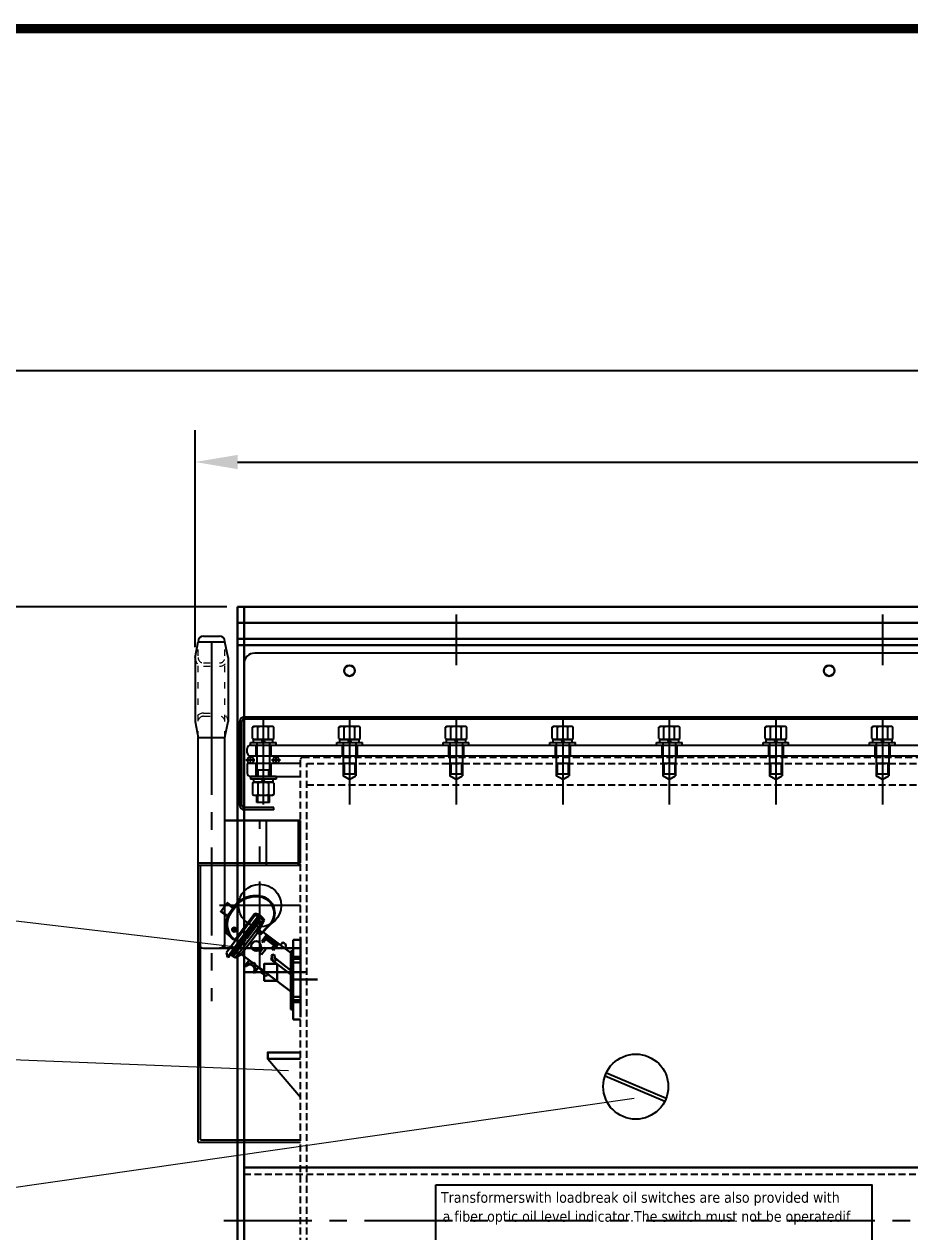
# Model space of a CAD drawing. Header units: millimetres. Extents: x 51831 to 122350, y -311274 to -161296.
# Drawn here: x 53288 to 54119, y -162672 to -161538 of the extents above; entities that cross this region are included whole.
import ezdxf

# ---------------------------------------------------------------- set-up
doc = ezdxf.new("R2010")
doc.units = ezdxf.units.MM
doc.header["$LTSCALE"] = 13
for name, pattern in [('ACAD_ISO03W100', [1.18, 0.47, -0.71]), ('CENTER', [50.8, 31.75, -6.35, 6.35, -6.35]), ('CENTER2', [1.125, 0.75, -0.125, 0.125, -0.125]), ('CENTERX2', [101.6, 63.5, -12.7, 12.7, -12.7]), ('DASHED', [0.75, 0.5, -0.25]), ('HIDDEN', [9.525, 6.35, -3.175])]:
    doc.linetypes.add(name, pattern=pattern)
for name, color, linetype in [('1', 4, 'Continuous'), ('2', 3, 'Continuous'), ('3中心线层', 1, 'CENTER'), ('4', 2, 'HIDDEN'), ('4虚线层', 6, 'DASHED'), ('粗实线', 4, 'Continuous')]:
    doc.layers.add(name, color=color, linetype=linetype)
doc.layers.add('标注、文本', color=3, linetype='Continuous', lineweight=25)
doc.layers.add('铁心', color=3, linetype='Continuous', lineweight=0)
doc.styles.get("Standard").update_dxf_attribs({"font": 'gbenor.shx', "bigfont": 'gbcbig.shx'})
doc.styles.add('Tahoma$001', font='tahoma.ttf', dxfattribs={"height": 2.159784})
doc.dimstyles.new('1-15', dxfattribs={"dimscale": 20, "dimtxt": 3.5, "dimasz": 2, "dimexe": 1.5, "dimexo": 0.5, "dimgap": 0.5, "dimtad": 1, "dimtoh": 1, "dimdec": 1, "dimdsep": 46, "dimtxsty": 'Standard', "dimcen": 2.5, "dimclrd": 3, "dimclre": 3, "dimclrt": 3, "dimadec": 0, "dimazin": 2, "dimtfac": 1, "dimtdec": 1, "dimtmove": 0, "dimatfit": 2, "dimfxl": 1, "dimarcsym": 0})

# ---------------------------------------------------------------- blocks, each defined once
blk = doc.blocks.new('*D1083')
at = {"layer": 'Defpoints', "color": 0, "transparency": 16777216}
for p in [(55538.7, -161949), (53448.7, -162132.7), (55538.7, -162132.7)]:
    blk.add_point(p, dxfattribs=at)
at = {"layer": '标注、文本', "color": 3, "lineweight": -2, "transparency": 16777216}
for p, q in [((53448.7, -162122.7), (53448.7, -161919)), ((55538.7, -162122.7), (55538.7, -161919)), ((53488.7, -161949), (55498.7, -161949))]:
    blk.add_line(p, q, dxfattribs=at)
at = {"layer": '标注、文本', "color": 3, "transparency": 16777216}
for points in [[(53488.7, -161942.3), (53488.7, -161955.7), (53448.7, -161949)], [(55498.7, -161942.3), (55498.7, -161955.7), (55538.7, -161949)]]:
    blk.add_solid(points, dxfattribs=at)
at = {"layer": '标注、文本', "color": 3, "transparency": 16777216, "insert": (54493.7, -161904), "char_height": 70, "attachment_point": 5}
blk.add_mtext('2090', dxfattribs=at)
blk = doc.blocks.new('*D1084')
at = {"layer": 'Defpoints', "color": 0, "transparency": 16777216}
for p in [(53488.7, -162084.9), (53191.4, -164234.9), (53488.7, -164234.9)]:
    blk.add_point(p, dxfattribs=at)
at = {"layer": '标注、文本', "color": 3, "lineweight": -2, "transparency": 16777216}
for p, q in [((53478.7, -162084.9), (53161.4, -162084.9)), ((53191.4, -162124.9), (53191.4, -164194.9)), ((53478.7, -164234.9), (53161.4, -164234.9))]:
    blk.add_line(p, q, dxfattribs=at)
at = {"layer": '标注、文本', "color": 3, "transparency": 16777216}
for points in [[(53184.7, -162124.9), (53198, -162124.9), (53191.4, -162084.9)], [(53184.7, -164194.9), (53198, -164194.9), (53191.4, -164234.9)]]:
    blk.add_solid(points, dxfattribs=at)
at = {"layer": '标注、文本', "color": 3, "transparency": 16777216, "insert": (53146.4, -163159.9), "char_height": 70, "attachment_point": 5, "rotation": 90}
blk.add_mtext('2150', dxfattribs=at)
blk = doc.blocks.new('A$C200A7939')
at = {"layer": '粗实线', "lineweight": 30}
for p, q in [((54, 115.6), (53.8, 115.9)), ((73.6, 110.5), (73.5, 110.7)), ((75.5, 109), (75.3, 109.2)), ((81.2, 100.5), (76.2, 107.1)), ((76.6, 107.5), (76.5, 107.7)), ((78.4, 105.2), (76.5, 107.7)), ((76.6, 107.7), (78.6, 105.2)), ((76.9, 107.5), (76.6, 107.7)), ((76.6, 107.5), (81.6, 100.9)), ((76.9, 107.5), (81.8, 100.9)), ((78.6, 105.2), (78.4, 105.2)), ((79.7, 103.7), (79.5, 103.7)), ((81.5, 101.1), (79.5, 103.7)), ((79.7, 103.7), (81.6, 101.1)), ((90.5, 101.7), (84.9, 109.2)), ((42.1, 92.5), (42.2, 92.2)), ((54.8, 83.8), (50, 93.1)), ((51.1, 93.1), (56.6, 82.4)), ((56.6, 82.4), (51.2, 93.1)), ((51.3, 93.1), (51.2, 93.1)), ((52.5, 90.8), (51.3, 93.1)), ((51.4, 93.1), (52.5, 90.8)), ((51.4, 93.1), (51.4, 93.1)), ((56.7, 94), (52.4, 90.7)), ((52.4, 90.7), (73.6, 62.5)), ((54.3, 92.2), (55.4, 93)), ((54.3, 92.2), (66.5, 76.1)), ((55.3, 97.2), (55.2, 96.1)), ((69.2, 77.5), (55.2, 96.1)), ((55.3, 90.9), (56.4, 91.7)), ((55.4, 93), (67.5, 76.9)), ((70, 78.1), (55.5, 97.3)), ((59.3, 97.2), (55.8, 97.5)), ((75.1, 76.2), (58.4, 98.4)), ((58.8, 99.5), (77.3, 75)), ((72.6, 80.1), (59.7, 97.2)), ((81.6, 100.9), (81.5, 101.1)), ((81.8, 100.9), (81.6, 101.1)), ((83.1, 98.4), (83, 98.6)), ((90.5, 101.1), (84.5, 96.6)), ((51.1, 82), (34.7, 69.7)), ((52.8, 80.3), (44.7, 88.8)), ((45.1, 89.1), (52.1, 81.7)), ((52.1, 81.7), (54.8, 83.8)), ((53.7, 79.4), (56.9, 81.8)), ((56.3, 81.4), (62.8, 72.7)), ((59.1, 88.1), (58, 87.3)), ((85.5, 63), (72.6, 80.1)), ((81.1, 77.4), (86.5, 81.5)), ((84.6, 84.1), (86.5, 81.5)), ((86.7, 82.9), (85, 85.3)), ((86.5, 81.5), (86.7, 82.9)), ((16, 76.8), (16, 2)), ((16, 74.8), (23, 74.8)), ((23, 74.8), (23, 58.7)), ((29.7, 70.3), (32.6, 72.5)), ((30.2, 66.3), (29.7, 70.3)), ((30.2, 66.3), (34.7, 69.7)), ((34.7, 69.7), (32.6, 72.5)), ((37.1, 70.7), (48.3, 79.1)), ((37.1, 70.7), (37.3, 70.4)), ((37.3, 70.4), (38.4, 71.3)), ((37.4, 70.2), (37.3, 70.4)), ((38.5, 71.1), (37.4, 70.2)), ((37.4, 70.2), (41.2, 65.2)), ((38.4, 71.3), (46.8, 77.6)), ((38.4, 71.3), (38.5, 71.1)), ((38.4, 71.3), (38.4, 71.3)), ((38.5, 71.1), (42.3, 66)), ((47.2, 77), (38.8, 70.7)), ((40.8, 69.8), (48.4, 75.5)), ((43.1, 66.6), (40.8, 69.8)), ((40.9, 69.6), (48.5, 75.3)), ((46.8, 77.5), (48.5, 78.8)), ((46.8, 77.5), (46.8, 77.6)), ((46.9, 77.4), (46.8, 77.5)), ((48.6, 78.6), (46.9, 77.4)), ((50.7, 72.4), (46.9, 77.4)), ((48.3, 79.1), (48.5, 78.8)), ((48.5, 78.8), (48.6, 78.6)), ((48.6, 78.6), (52.4, 73.6)), ((50.7, 72.4), (52.4, 73.6)), ((62.8, 72.7), (71.6, 61.2)), ((66.5, 76.1), (67.5, 76.9)), ((67.1, 75.3), (68.1, 76.1)), ((67.1, 75.3), (79.2, 59.2)), ((68.1, 76.1), (80.3, 60)), ((83.2, 58.9), (69.2, 77.5)), ((84.6, 58.6), (70, 78.1)), ((77, 74.3), (77.9, 75)), ((79.9, 75.8), (79.8, 76)), ((23, 58.7), (16, 58.7)), ((16, 56.8), (23, 56.8)), ((23, 64.1), (25, 64.1)), ((23, 56.8), (23, 58.7)), ((23, 53.5), (23, 56.8)), ((30.2, 66.3), (25, 62.4)), ((25, 64.1), (25, 43.3)), ((39.9, 57.4), (25, 46.1)), ((40.8, 61), (39.3, 54.7)), ((43.2, 60.5), (40.8, 61)), ((41.2, 65.2), (42.3, 66)), ((41.8, 54.1), (43.2, 60.5)), ((42.3, 66), (43.1, 66.6)), ((42.7, 58.4), (44, 56.7)), ((50.7, 67.6), (48.7, 66.1)), ((48.7, 66.1), (52.6, 60.9)), ((54.6, 62.4), (50.7, 67.6)), ((52.6, 60.9), (54.6, 62.4)), ((64.2, 55.6), (71.6, 61.2)), ((71.6, 61.2), (77.2, 57.7)), ((73.6, 62.5), (77.2, 57.7)), ((73.6, 62.5), (73.6, 62.5)), ((75.5, 64.1), (76.6, 64.9)), ((77.2, 57.7), (81.6, 61)), ((78.2, 60.5), (79.3, 61.3)), ((79.2, 59.2), (80.3, 60)), ((83.2, 58.9), (84.6, 58.6)), ((84.6, 58.6), (85.5, 63)), ((16, 53.5), (23, 53.5)), ((23, 53.5), (23, 21.3)), ((25, 42.3), (40.9, 54.3)), ((39.3, 54.7), (41.8, 54.1)), ((42, 55.1), (44, 56.7)), ((46.8, 42.5), (52.1, 46.5)), ((52.1, 46.5), (55.4, 48.9)), ((53.6, 44.5), (52.1, 46.5)), ((55.3, 49), (58.9, 51.6)), ((59.2, 43.8), (55.3, 49)), ((58.4, 52.2), (60.2, 53.5)), ((58.4, 52.2), (59.5, 50.8)), ((61.2, 52.1), (60.2, 53.5)), ((60.6, 53), (64.1, 55.6)), ((68, 50.5), (64.1, 55.6)), ((67.5, 50.1), (68, 50.5)), ((25, 37.4), (0, 37.4)), ((69, 44.3), (10, 44.3)), ((23, 43.3), (25, 43.3)), ((25, 31.4), (25, 43.3)), ((25, 26.1), (46.8, 42.5)), ((48.3, 40.5), (46.8, 42.5)), ((53.6, 44.5), (48.3, 40.5)), ((59.2, 43.8), (59.7, 44.2)), ((25, 31.4), (23, 31.4)), ((25, 31.4), (25, 9.4)), ((23, 21.3), (16, 21.3)), ((16, 18), (23, 18)), ((16, 16.1), (23, 16.1)), ((23, 18), (23, 21.3)), ((23, 16.1), (23, 18)), ((23, 16.1), (23, 0)), ((23, 0), (16, 0)), ((23, 9.4), (25, 9.4))]:
    blk.add_line(p, q, dxfattribs=at)
blk.add_lwpolyline([(38, 52.3), (50, 52.3), (50, 36.3), (38, 36.3)], close=True, dxfattribs=at)
at = {"layer": '粗实线', "lineweight": 30, "extrusion": (0, 0, -1)}
blk.add_circle((-78.2, 84.3), 2, dxfattribs=at)
at = {"layer": '粗实线', "lineweight": 30}
for centre, radius in [((78.2, 84.3), 1.13), ((57.7, 68.9), 4.5)]:
    blk.add_circle(centre, radius, dxfattribs=at)
for centre, radius, start, end in [((63.6, 47.1), 5.5, 138.537, 217), ((63.6, 47.1), 5.5, 37, 115.463), ((67.2, 50.5), 0.5, 222.8946, 307), ((59.4, 44.6), 0.5, 307, 31.1054)]:
    blk.add_arc(centre, radius, start, end, dxfattribs=at)
at = {"layer": '粗实线', "lineweight": 30, "extrusion": (0, 0, -1)}
blk.add_arc((-63.6, 47.1), 4.37, 328.8946, 137.1054, dxfattribs=at)
at = {"layer": '粗实线', "lineweight": 30}
for centre, major_axis, ratio, start_param, end_param in [((56.3, 99.8), (-14.1, -7.6), 0.99884, 4.363996, 6.551417), ((56.2, 100), (14.1, 7.6), 0.99884, 1.222403, 3.141558), ((56.3, 99.8), (13.7, 7.3), 0.99884, 1.222403, 3.409825), ((57.6, 90.2), (22.9, 12.3), 0.99884, 0.41949, 1.222403), ((57.7, 89.9), (-22.9, -12.3), 0.99884, 3.561083, 4.363996), ((54, 115.1), (0.072, -0.495), 0.016437, 1.52552, 3.096316), ((57.7, 89.9), (22.5, 12.1), 0.99884, 0.41949, 1.222403), ((57.8, 90.2), (18.6, 18.2), 0.998343, 0.13937, 0.871114), ((73.3, 110.1), (-0.306, -0.396), 0.043972, 1.551165, 3.121962), ((63.8, 97.8), (13.7, 7.3), 0.99884, 0.152631, 0.41949), ((63.7, 98.1), (14.1, 7.6), 0.99884, 0.15263, 0.41949), ((73.1, 109.9), (-0.612, -0.791), 0.056989, 3.133584, 3.6194), ((63.8, 97.8), (-14.1, -7.6), 0.99884, 3.294223, 3.561083), ((63.9, 98.1), (11.5, 11.2), 0.998343, 6.155695, 6.422555), ((64.1, 97.9), (11.5, 11.2), 0.998343, 6.155695, 6.283216), ((76.2, 107.2), (-0.399, -0.301), 0.047588, 1.564147, 3.1339), ((75.9, 107.1), (-0.799, -0.601), 0.05708, 3.159746, 3.671896), ((70.7, 99), (13.7, 10.3), 0.004763, -0.944344, -0.057398), ((71, 98.6), (14, 10.5), 0.004753, 5.322503, 6.287199), ((61, 87.3), (-11, -5.9), 0.99884, 4.39833, 5.304677), ((61, 87.3), (10.1, 5.4), 0.99884, 1.309893, 2.118457), ((61.2, 87.1), (-0.8, 11.7), 0.999962, 0.172283, 0.96125), ((61.4, 87.1), (-0.8, 11.7), 0.999962, 0.481281, 0.96125), ((61.2, 87.3), (-8.19, -7.99), 0.998343, 4.602073, 4.979929), ((61.4, 87.1), (-0.8, 11.7), 0.999962, 0.188779, 0.405853), ((61.2, 87.3), (-8.19, -7.99), 0.998343, 4.191387, 4.291709), ((66.4, 89.4), (16.3, 8.8), 0.99884, 4.89389, 6.435766), ((66.4, 89.4), (-16.7, -9), 0.99884, 1.848722, 3.294173), ((81.2, 100.6), (-0.399, -0.301), 0.047588, 1.563859, 3.1339), ((80.8, 100.5), (-0.799, -0.602), 0.004753, 3.156454, 3.668086), ((76.6, 91.2), (-14, -10.5), 0.004753, 3.1467, 4.123831), ((66.7, 89.4), (13.6, 13.3), 0.998343, 5.276241, 5.892279), ((45.1, 89.1), (0.362, 0.345), 0.046425, 3.128817, 4.699614), ((71, 98.6), (14, 10.5), 0.004753, 2.946494, 3.582151), ((70.7, 99), (-13.6, -10.2), 0.004753, 0.026533, 0.373337), ((77.6, 78), (2.64, 1.42), 0.99884, 4.135252, 4.354564), ((77.8, 78), (-2.15, -2.1), 0.998343, 0.817037, 0.867657), ((66.7, 89.4), (13.6, 13.3), 0.998343, 4.710195, 4.850406)]:
    blk.add_ellipse(centre, major_axis=major_axis, ratio=ratio, start_param=start_param, end_param=end_param, dxfattribs=at)
at = {"layer": '粗实线', "lineweight": 30, "extrusion": (0, 0, -1)}
for centre, major_axis, ratio, start_param, end_param in [((77.2, 105.4), (-1.39, 0.18), 0.001239, 3.147709, 3.666537), ((78.6, 103.4), (-1.06, -0.26), 0.001376, 2.614119, 3.133686), ((66.3, 89.6), (11.4, -15.3), 0.998745, 4.706556, 4.859166), ((66.5, 89.7), (11.1, -15.4), 0.99877, 4.690072, 5.567381), ((70.4, 85.6), (-15.5, -11.4), 0.089062, 2.738165, 2.767688), ((51.6, 81.6), (-2.08, 2.19), 0.012676, 3.143075, 4.080568), ((55.5, 84.5), (1.38, -2.71), 0.00104, 5.600881, 6.283298)]:
    blk.add_ellipse(centre, major_axis=major_axis, ratio=ratio, start_param=start_param, end_param=end_param, dxfattribs=at)
at = {"layer": '粗实线', "lineweight": 30}
for points, knots in [([(84.9, 109.2), (84.9, 109.2), (84.9, 109.3), (84.8, 109.3), (84.6, 109.4), (84.5, 109.4), (84.4, 109.4), (84.4, 109.3), (84.3, 109.3), (84.3, 109.3), (84.3, 109.3)], [0, 0, 0, 0, 0.060474, 0.246886, 0.39669, 0.524783, 0.633814, 0.728275, 0.835523, 1, 1, 1, 1]), ([(51.1, 93.1), (51.1, 93.1), (51.1, 93.1), (51, 93.1), (50.9, 93.1), (50.6, 93.1), (50.3, 93.1), (50, 93.1)], [0, 0, 0, 0, 0.25, 0.25, 0.5, 0.5, 1, 1, 1, 1]), ([(58.4, 98.4), (58.4, 98.4), (58.4, 98.5), (58.4, 98.6), (58.5, 98.7), (58.6, 99), (58.7, 99.2), (58.8, 99.5)], [0, 0, 0, 0, 0.25, 0.25, 0.5, 0.5, 1, 1, 1, 1]), ([(81.2, 101.7), (81.4, 101.5), (81.6, 101.3), (82, 100.8), (82.2, 100.5), (82.7, 99.8), (82.9, 99.5), (83.6, 98.5), (83.9, 97.8), (84.3, 97.1)], [0, 0, 0, 0, 0.149275, 0.149275, 0.361956, 0.361956, 0.574638, 0.574638, 1, 1, 1, 1]), ([(84.5, 96.6), (84.5, 96.6), (84.5, 96.6), (84.5, 96.7), (84.4, 96.7), (84.4, 96.8), (84.4, 96.8), (84.3, 97), (84.3, 97), (84.3, 97.1)], [0, 0, 0, 0, 0.25, 0.25, 0.5, 0.5, 0.75, 0.75, 1, 1, 1, 1]), ([(90.5, 101.1), (90.5, 101.1), (90.5, 101.1), (90.5, 101.1), (90.6, 101.2), (90.6, 101.3), (90.7, 101.5), (90.6, 101.6), (90.6, 101.7), (90.5, 101.7)], [0, 0, 0, 0, 0.044869, 0.213016, 0.339629, 0.479509, 0.658519, 0.857969, 1, 1, 1, 1]), ([(52.8, 80.3), (52.7, 80.3), (52.7, 80.5), (52.5, 80.7), (52.5, 80.8), (52.3, 81.1), (52.3, 81.2), (52.2, 81.5), (52.1, 81.6), (52.1, 81.7)], [0, 0, 0, 0, 0.25, 0.25, 0.5, 0.5, 0.75, 0.75, 1, 1, 1, 1]), ([(56.6, 82.4), (56.5, 82.5), (56.4, 82.6), (56.2, 82.9), (56, 83), (55.7, 83.2), (55.5, 83.3), (55.1, 83.5), (54.9, 83.7), (54.8, 83.8)], [0, 0, 0, 0, 0.25, 0.25, 0.5, 0.5, 0.75, 0.75, 1, 1, 1, 1]), ([(77.3, 75), (77.1, 75), (76.9, 75), (76.5, 75.2), (76.3, 75.2), (76.2, 75.3)], [0, 0, 0, 0, 0.564466, 0.564466, 1, 1, 1, 1]), ([(78, 75), (78.1, 75), (78.3, 75), (78.6, 75.1), (78.7, 75.2), (79, 75.3), (79.2, 75.4), (79.4, 75.6), (79.5, 75.7), (79.6, 75.8)], [0, 0, 0, 0, 0.25, 0.25, 0.5, 0.5, 0.75, 0.75, 1, 1, 1, 1]), ([(78.2, 75), (78.4, 75), (78.5, 75.1), (78.8, 75.2), (79, 75.2), (79.3, 75.4), (79.4, 75.4), (79.6, 75.6), (79.8, 75.7), (79.9, 75.8)], [0, 0, 0, 0, 0.25, 0.25, 0.5, 0.5, 0.75, 0.75, 1, 1, 1, 1])]:
    blk.add_open_spline(points, degree=3, knots=knots, dxfattribs=at)

msp = doc.modelspace()

# ---------------------------------------------------------------- linework, layer by layer
at = {"layer": '1', "color": 1, "linetype": 'CENTERX2', "lineweight": -3, "ltscale": 0.1}
for p, q in [((53464.201, -162118.449), (53464.201, -162206.39)), ((53464.201, -162178.799), (53464.201, -162455.263)), ((53512.701, -162212.494), (53512.701, -162255.762)), ((53504.885, -162228.934), (53496.516, -162228.934)), ((53500.701, -162232.172), (53500.701, -162225.695)), ((53528.885, -162228.934), (53520.516, -162228.934)), ((53524.701, -162232.172), (53524.701, -162225.695)), ((53509.614, -162425.411), (53509.614, -162285.411)), ((53547.528, -162365.411), (53471.701, -162365.411)), ((53475.701, -162661.162), (54614.515, -162661.162))]:
    msp.add_line(p, q, dxfattribs=at)
at = {"layer": '1'}
for p, q in [((53502.776, -162198.001), (53504.105, -162197.234)), ((53502.776, -162208.666), (53502.776, -162198.001)), ((53521.296, -162197.234), (53504.105, -162197.234)), ((53507.738, -162208.666), (53507.738, -162198.001)), ((53517.663, -162208.666), (53517.663, -162198.001)), ((53522.626, -162198.001), (53521.296, -162197.234)), ((53522.626, -162208.666), (53522.626, -162198.001)), ((53583.776, -162198.001), (53585.105, -162197.234)), ((53583.776, -162208.666), (53583.776, -162198.001)), ((53602.296, -162197.234), (53585.105, -162197.234)), ((53588.738, -162208.666), (53588.738, -162198.001)), ((53598.663, -162208.666), (53598.663, -162198.001)), ((53603.626, -162198.001), (53602.296, -162197.234)), ((53603.626, -162208.666), (53603.626, -162198.001)), ((53683.776, -162198.001), (53685.105, -162197.234)), ((53683.776, -162208.666), (53683.776, -162198.001)), ((53702.296, -162197.234), (53685.105, -162197.234)), ((53688.738, -162208.666), (53688.738, -162198.001)), ((53698.663, -162208.666), (53698.663, -162198.001)), ((53703.626, -162198.001), (53702.296, -162197.234)), ((53703.626, -162208.666), (53703.626, -162198.001)), ((53783.776, -162198.001), (53785.105, -162197.234)), ((53783.776, -162208.666), (53783.776, -162198.001)), ((53802.296, -162197.234), (53785.105, -162197.234)), ((53788.738, -162208.666), (53788.738, -162198.001)), ((53798.663, -162208.666), (53798.663, -162198.001)), ((53803.626, -162198.001), (53802.296, -162197.234)), ((53803.626, -162208.666), (53803.626, -162198.001)), ((53883.776, -162198.001), (53885.105, -162197.234)), ((53883.776, -162208.666), (53883.776, -162198.001)), ((53902.296, -162197.234), (53885.105, -162197.234)), ((53888.738, -162208.666), (53888.738, -162198.001)), ((53898.663, -162208.666), (53898.663, -162198.001)), ((53903.626, -162198.001), (53902.296, -162197.234)), ((53903.626, -162208.666), (53903.626, -162198.001)), ((53983.776, -162198.001), (53985.105, -162197.234)), ((53983.776, -162208.666), (53983.776, -162198.001)), ((54002.296, -162197.234), (53985.105, -162197.234)), ((53988.738, -162208.666), (53988.738, -162198.001)), ((53998.663, -162208.666), (53998.663, -162198.001)), ((54003.626, -162198.001), (54002.296, -162197.234)), ((54003.626, -162208.666), (54003.626, -162198.001)), ((54083.776, -162198.001), (54085.105, -162197.234)), ((54083.776, -162208.666), (54083.776, -162198.001)), ((54102.296, -162197.234), (54085.105, -162197.234)), ((54088.738, -162208.666), (54088.738, -162198.001)), ((54098.663, -162208.666), (54098.663, -162198.001)), ((54103.626, -162198.001), (54102.296, -162197.234)), ((54103.626, -162208.666), (54103.626, -162198.001)), ((53500.701, -162214.934), (53500.701, -162212.434)), ((53500.701, -162212.434), (53524.701, -162212.434)), ((53500.701, -162214.934), (53524.701, -162214.934)), ((53502.776, -162208.666), (53504.105, -162209.434)), ((53503.701, -162212.434), (53503.701, -162209.434)), ((53503.701, -162209.434), (53521.701, -162209.434)), ((53503.701, -162212.434), (53521.701, -162212.434)), ((53521.296, -162209.434), (53504.105, -162209.434)), ((53506.701, -162212.652), (53506.701, -162238.152)), ((53512.701, -162212.434), (53511.001, -162209.434)), ((53514.401, -162212.434), (53512.701, -162209.434)), ((53518.701, -162212.652), (53518.701, -162238.152)), ((53522.626, -162208.666), (53521.296, -162209.434)), ((53521.701, -162212.434), (53521.701, -162209.434)), ((53524.701, -162214.934), (53524.701, -162212.434)), ((53581.701, -162214.934), (53581.701, -162212.434)), ((53581.701, -162212.434), (53605.701, -162212.434)), ((53581.701, -162214.934), (53605.701, -162214.934)), ((53583.776, -162208.666), (53585.105, -162209.434)), ((53584.701, -162212.434), (53584.701, -162209.434)), ((53584.701, -162209.434), (53602.701, -162209.434)), ((53584.701, -162212.434), (53602.701, -162212.434)), ((53602.296, -162209.434), (53585.105, -162209.434)), ((53587.701, -162212.652), (53587.701, -162238.152)), ((53593.701, -162212.434), (53592.001, -162209.434)), ((53595.401, -162212.434), (53593.701, -162209.434)), ((53599.701, -162212.652), (53599.701, -162238.152)), ((53603.626, -162208.666), (53602.296, -162209.434)), ((53602.701, -162212.434), (53602.701, -162209.434)), ((53605.701, -162214.934), (53605.701, -162212.434)), ((53681.701, -162214.934), (53681.701, -162212.434)), ((53681.701, -162212.434), (53705.701, -162212.434)), ((53681.701, -162214.934), (53705.701, -162214.934)), ((53683.776, -162208.666), (53685.105, -162209.434)), ((53684.701, -162212.434), (53684.701, -162209.434)), ((53684.701, -162209.434), (53702.701, -162209.434)), ((53684.701, -162212.434), (53702.701, -162212.434)), ((53702.296, -162209.434), (53685.105, -162209.434)), ((53687.701, -162212.652), (53687.701, -162238.152)), ((53693.701, -162212.434), (53692.001, -162209.434)), ((53695.401, -162212.434), (53693.701, -162209.434)), ((53699.701, -162212.652), (53699.701, -162238.152)), ((53703.626, -162208.666), (53702.296, -162209.434)), ((53702.701, -162212.434), (53702.701, -162209.434)), ((53705.701, -162214.934), (53705.701, -162212.434)), ((53781.701, -162214.934), (53781.701, -162212.434)), ((53781.701, -162212.434), (53805.701, -162212.434)), ((53781.701, -162214.934), (53805.701, -162214.934)), ((53783.776, -162208.666), (53785.105, -162209.434)), ((53784.701, -162212.434), (53784.701, -162209.434)), ((53784.701, -162209.434), (53802.701, -162209.434)), ((53784.701, -162212.434), (53802.701, -162212.434)), ((53802.296, -162209.434), (53785.105, -162209.434)), ((53787.701, -162212.652), (53787.701, -162238.152)), ((53793.701, -162212.434), (53792.001, -162209.434)), ((53795.401, -162212.434), (53793.701, -162209.434)), ((53799.701, -162212.652), (53799.701, -162238.152)), ((53803.626, -162208.666), (53802.296, -162209.434)), ((53802.701, -162212.434), (53802.701, -162209.434)), ((53805.701, -162214.934), (53805.701, -162212.434)), ((53881.701, -162214.934), (53881.701, -162212.434)), ((53881.701, -162212.434), (53905.701, -162212.434)), ((53881.701, -162214.934), (53905.701, -162214.934)), ((53883.776, -162208.666), (53885.105, -162209.434)), ((53884.701, -162212.434), (53884.701, -162209.434)), ((53884.701, -162209.434), (53902.701, -162209.434)), ((53884.701, -162212.434), (53902.701, -162212.434)), ((53902.296, -162209.434), (53885.105, -162209.434)), ((53887.701, -162212.652), (53887.701, -162238.152)), ((53893.701, -162212.434), (53892.001, -162209.434)), ((53895.401, -162212.434), (53893.701, -162209.434)), ((53899.701, -162212.652), (53899.701, -162238.152)), ((53903.626, -162208.666), (53902.296, -162209.434)), ((53902.701, -162212.434), (53902.701, -162209.434)), ((53905.701, -162214.934), (53905.701, -162212.434)), ((53981.701, -162214.934), (53981.701, -162212.434)), ((53981.701, -162212.434), (54005.701, -162212.434)), ((53981.701, -162214.934), (54005.701, -162214.934)), ((53983.776, -162208.666), (53985.105, -162209.434)), ((53984.701, -162212.434), (53984.701, -162209.434)), ((53984.701, -162209.434), (54002.701, -162209.434)), ((53984.701, -162212.434), (54002.701, -162212.434)), ((54002.296, -162209.434), (53985.105, -162209.434)), ((53987.701, -162212.652), (53987.701, -162238.152)), ((53993.701, -162212.434), (53992.001, -162209.434)), ((53995.401, -162212.434), (53993.701, -162209.434)), ((53999.701, -162212.652), (53999.701, -162238.152)), ((54003.626, -162208.666), (54002.296, -162209.434)), ((54002.701, -162212.434), (54002.701, -162209.434)), ((54005.701, -162214.934), (54005.701, -162212.434)), ((54081.701, -162214.934), (54081.701, -162212.434)), ((54081.701, -162212.434), (54105.701, -162212.434)), ((54081.701, -162214.934), (54105.701, -162214.934)), ((54083.776, -162208.666), (54085.105, -162209.434)), ((54084.701, -162212.434), (54084.701, -162209.434)), ((54084.701, -162209.434), (54102.701, -162209.434)), ((54084.701, -162212.434), (54102.701, -162212.434)), ((54102.296, -162209.434), (54085.105, -162209.434)), ((54087.701, -162212.652), (54087.701, -162238.152)), ((54093.701, -162212.434), (54092.001, -162209.434)), ((54095.401, -162212.434), (54093.701, -162209.434)), ((54099.701, -162212.652), (54099.701, -162238.152)), ((54103.626, -162208.666), (54102.296, -162209.434)), ((54102.701, -162212.434), (54102.701, -162209.434)), ((54105.701, -162214.934), (54105.701, -162212.434)), ((53518.701, -162238.152), (53506.701, -162238.152)), ((53506.701, -162238.152), (53506.701, -162244.152)), ((53518.701, -162238.152), (53518.701, -162244.152)), ((53599.701, -162232.152), (53587.701, -162232.152)), ((53587.701, -162238.152), (53587.701, -162243.687)), ((53599.701, -162238.152), (53599.701, -162243.687)), ((53699.701, -162232.152), (53687.701, -162232.152)), ((53687.701, -162238.152), (53687.701, -162243.687)), ((53699.701, -162238.152), (53699.701, -162243.687)), ((53799.701, -162232.152), (53787.701, -162232.152)), ((53787.701, -162238.152), (53787.701, -162243.687)), ((53799.701, -162238.152), (53799.701, -162243.687)), ((53899.701, -162232.152), (53887.701, -162232.152)), ((53887.701, -162238.152), (53887.701, -162243.687)), ((53899.701, -162238.152), (53899.701, -162243.687)), ((53999.701, -162232.152), (53987.701, -162232.152)), ((53987.701, -162238.152), (53987.701, -162243.687)), ((53999.701, -162238.152), (53999.701, -162243.687)), ((54099.701, -162232.152), (54087.701, -162232.152)), ((54087.701, -162238.152), (54087.701, -162243.687)), ((54099.701, -162238.152), (54099.701, -162243.687)), ((53524.701, -162244.152), (53500.701, -162244.152)), ((53500.701, -162244.152), (53500.701, -162246.652)), ((53524.701, -162246.652), (53500.701, -162246.652)), ((53502.776, -162250.419), (53504.105, -162249.652)), ((53502.776, -162250.419), (53502.776, -162261.084)), ((53521.701, -162246.652), (53503.701, -162246.652)), ((53503.701, -162246.652), (53503.701, -162249.652)), ((53521.701, -162249.652), (53503.701, -162249.652)), ((53504.105, -162249.652), (53521.296, -162249.652)), ((53507.738, -162250.419), (53507.738, -162261.084)), ((53511.001, -162246.652), (53512.701, -162249.652)), ((53512.701, -162246.652), (53514.401, -162249.652)), ((53517.663, -162250.419), (53517.663, -162261.084)), ((53522.626, -162250.419), (53521.296, -162249.652)), ((53521.701, -162246.652), (53521.701, -162249.652)), ((53522.626, -162250.419), (53522.626, -162261.084)), ((53524.701, -162244.152), (53524.701, -162246.652)), ((53502.776, -162261.084), (53504.105, -162261.852)), ((53504.105, -162261.852), (53521.296, -162261.852)), ((53506.701, -162268.593), (53506.701, -162261.852)), ((53518.701, -162268.593), (53518.701, -162261.852)), ((53522.626, -162261.084), (53521.296, -162261.852)), ((53518.701, -162268.593), (53506.701, -162268.593))]:
    msp.add_line(p, q, dxfattribs=at)
at = {"layer": '1', "const_width": 8.634}
msp.add_lwpolyline([(52472.729, -168350.488), (61945.049, -168350.488), (61945.049, -161542.258), (52472.729, -161542.258), (52472.729, -168350.488)], dxfattribs=at)
at = {"layer": '1'}
for centre, radius, start, end in [((53505.311, -162201.802), 4.569, 57.914436, 123.704561), ((53512.701, -162215.234), 18, 73.996597, 106.003403), ((53520.09, -162201.802), 4.569, 56.295439, 122.085564), ((53586.311, -162201.802), 4.569, 57.914436, 123.704561), ((53593.701, -162215.234), 18, 73.996597, 106.003403), ((53601.09, -162201.802), 4.569, 56.295439, 122.085564), ((53686.311, -162201.802), 4.569, 57.914436, 123.704561), ((53693.701, -162215.234), 18, 73.996597, 106.003403), ((53701.09, -162201.802), 4.569, 56.295439, 122.085564), ((53786.311, -162201.802), 4.569, 57.914436, 123.704561), ((53793.701, -162215.234), 18, 73.996597, 106.003403), ((53801.09, -162201.802), 4.569, 56.295439, 122.085564), ((53886.311, -162201.802), 4.569, 57.914436, 123.704561), ((53893.701, -162215.234), 18, 73.996597, 106.003403), ((53901.09, -162201.802), 4.569, 56.295439, 122.085564), ((53986.311, -162201.802), 4.569, 57.914436, 123.704561), ((53993.701, -162215.234), 18, 73.996597, 106.003403), ((54001.09, -162201.802), 4.569, 56.295439, 122.085564), ((54086.311, -162201.802), 4.569, 57.914436, 123.704561), ((54093.701, -162215.234), 18, 73.996597, 106.003403), ((54101.09, -162201.802), 4.569, 56.295439, 122.085564), ((53505.311, -162204.865), 4.569, 236.295439, 302.558752), ((53512.701, -162191.434), 18, 253.996597, 286.003403), ((53520.09, -162204.865), 4.569, 237.914436, 303.704561), ((53586.311, -162204.865), 4.569, 236.295439, 302.558752), ((53593.701, -162191.434), 18, 253.996597, 286.003403), ((53601.09, -162204.865), 4.569, 237.914436, 303.704561), ((53686.311, -162204.865), 4.569, 236.295439, 302.558752), ((53693.701, -162191.434), 18, 253.996597, 286.003403), ((53701.09, -162204.865), 4.569, 237.914436, 303.704561), ((53786.311, -162204.865), 4.569, 236.295439, 302.558752), ((53793.701, -162191.434), 18, 253.996597, 286.003403), ((53801.09, -162204.865), 4.569, 237.914436, 303.704561), ((53886.311, -162204.865), 4.569, 236.295439, 302.558752), ((53893.701, -162191.434), 18, 253.996597, 286.003403), ((53901.09, -162204.865), 4.569, 237.914436, 303.704561), ((53986.311, -162204.865), 4.569, 236.295439, 302.558752), ((53993.701, -162191.434), 18, 253.996597, 286.003403), ((54001.09, -162204.865), 4.569, 237.914436, 303.704561), ((54086.311, -162204.865), 4.569, 236.295439, 302.558752), ((54093.701, -162191.434), 18, 253.996597, 286.003403), ((54101.09, -162204.865), 4.569, 237.914436, 303.704561), ((53505.311, -162254.22), 4.569, 57.914436, 123.704561), ((53512.701, -162267.652), 18, 73.996597, 106.003403), ((53520.09, -162254.22), 4.569, 56.295439, 122.558752), ((53505.311, -162257.283), 4.569, 236.295439, 302.085564), ((53512.701, -162243.852), 18, 253.996597, 286.003403), ((53520.09, -162257.283), 4.569, 237.914436, 303.704561)]:
    msp.add_arc(centre, radius, start, end, dxfattribs=at)
at = {"layer": '2'}
for p, q in [((52472.729, -161862.936), (54643.469, -161862.936)), ((53507.601, -162238.152), (53507.601, -162244.152)), ((53517.801, -162238.152), (53517.801, -162244.152)), ((53588.601, -162232.152), (53588.601, -162241.687)), ((53598.801, -162232.152), (53598.801, -162241.687)), ((53688.601, -162232.152), (53688.601, -162241.687)), ((53698.801, -162232.152), (53698.801, -162241.687)), ((53788.601, -162232.152), (53788.601, -162241.687)), ((53798.801, -162232.152), (53798.801, -162241.687)), ((53888.601, -162232.152), (53888.601, -162241.687)), ((53898.801, -162232.152), (53898.801, -162241.687)), ((53988.601, -162232.152), (53988.601, -162241.687)), ((53998.801, -162232.152), (53998.801, -162241.687)), ((54088.601, -162232.152), (54088.601, -162241.687)), ((54098.801, -162232.152), (54098.801, -162241.687)), ((53507.601, -162268.593), (53507.601, -162261.852)), ((53517.801, -162268.593), (53517.801, -162261.852))]:
    msp.add_line(p, q, dxfattribs=at)
at = {"layer": '3中心线层', "linetype": 'CENTER2', "lineweight": -3, "ltscale": 10}
for p, q in [((53693.701, -162092.02), (53693.701, -162139.816)), ((54093.701, -162092.02), (54093.701, -162139.816))]:
    msp.add_line(p, q, dxfattribs=at)
at = {"layer": '4'}
for p, q in [((53512.701, -162189.652), (53512.701, -162270.452)), ((53593.701, -162189.652), (53593.701, -162270.452)), ((53693.701, -162189.652), (53693.701, -162270.452)), ((53793.701, -162189.652), (53793.701, -162270.452)), ((53893.701, -162189.652), (53893.701, -162270.452)), ((53993.701, -162189.652), (53993.701, -162270.452)), ((54093.701, -162189.652), (54093.701, -162270.452))]:
    msp.add_line(p, q, dxfattribs=at)
at = {"layer": '4虚线层'}
for p, q in [((53547.701, -164126.902), (53547.701, -162228.152)), ((53549.701, -162226.152), (55437.701, -162226.152)), ((53553.701, -162232.152), (55439.701, -162232.152)), ((53553.701, -164126.902), (53553.701, -162232.152)), ((53553.701, -162252.152), (55439.701, -162252.152)), ((53494.701, -162617.662), (54614.515, -162617.662))]:
    msp.add_line(p, q, dxfattribs=at)
msp.add_arc((53549.701, -162228.152), 2, 90, 180, dxfattribs=at)
at = {"layer": '标注、文本', "color": 4, "lineweight": 30}
for p, q in [((53488.701, -164134.902), (53488.701, -162084.934)), ((53494.701, -164126.902), (53494.701, -162084.934)), ((53547.701, -162285.411), (53476.701, -162285.411)), ((53547.528, -162405.411), (53471.701, -162405.411)), ((53494.701, -162611.162), (54614.515, -162611.162))]:
    msp.add_line(p, q, dxfattribs=at)
at = {"layer": '标注、文本'}
for p, q in [((53448.701, -162132.669), (53451.701, -162117.669)), ((53451.701, -162117.669), (53476.701, -162117.669)), ((53456.701, -162112.428), (53471.701, -162112.428)), ((53464.201, -162112.428), (53464.201, -162112.428)), ((53479.701, -162132.669), (53476.701, -162117.669)), ((55482.701, -162128.428), (53504.701, -162128.428)), ((53448.701, -162132.669), (53448.701, -162192.669)), ((53479.701, -162132.669), (53479.701, -162192.669)), ((53494.701, -162188.428), (53494.701, -162138.428)), ((53448.701, -162192.669), (53451.701, -162207.669)), ((53476.701, -162207.669), (53479.701, -162192.669)), ((53490.701, -162271.411), (53490.701, -162192.428)), ((53492.701, -162271.411), (53492.701, -162192.428)), ((55492.701, -162188.428), (53494.701, -162188.428)), ((55492.701, -162190.428), (53494.701, -162190.428)), ((53451.701, -162400.411), (53451.701, -162207.669)), ((53451.701, -162207.669), (53476.701, -162207.669)), ((53476.701, -162405.411), (53476.701, -162207.669)), ((53497.701, -162221.934), (53497.701, -162217.934)), ((53497.701, -162221.934), (53497.701, -162217.934)), ((53500.701, -162214.934), (55486.701, -162214.934)), ((53505.701, -162214.934), (53505.701, -162224.934)), ((53519.701, -162214.934), (53519.701, -162224.934)), ((53586.701, -162214.934), (53586.701, -162224.934)), ((53600.701, -162214.934), (53600.701, -162224.934)), ((53686.701, -162214.934), (53686.701, -162224.934)), ((53700.701, -162214.934), (53700.701, -162224.934)), ((53786.701, -162214.934), (53786.701, -162224.934)), ((53800.701, -162214.934), (53800.701, -162224.934)), ((53886.701, -162214.934), (53886.701, -162224.934)), ((53900.701, -162214.934), (53900.701, -162224.934)), ((53986.701, -162214.934), (53986.701, -162224.934)), ((54000.701, -162214.934), (54000.701, -162224.934)), ((54086.701, -162214.934), (54086.701, -162224.934)), ((54100.701, -162214.934), (54100.701, -162224.934)), ((53500.701, -162224.934), (55486.701, -162224.934)), ((53547.701, -162232.152), (53497.701, -162232.152)), ((53547.701, -162232.152), (53497.701, -162232.152)), ((53497.701, -162232.152), (53497.701, -162241.152)), ((53505.701, -162232.152), (53505.701, -162244.152)), ((53519.701, -162232.152), (53519.701, -162244.152)), ((53588.601, -162241.687), (53598.801, -162241.687)), ((53688.601, -162241.687), (53698.801, -162241.687)), ((53788.601, -162241.687), (53798.801, -162241.687)), ((53888.601, -162241.687), (53898.801, -162241.687)), ((53988.601, -162241.687), (53998.801, -162241.687)), ((54088.601, -162241.687), (54098.801, -162241.687)), ((53500.701, -162244.152), (53547.701, -162244.152)), ((53593.701, -162247.152), (53587.701, -162243.687)), ((53593.701, -162247.152), (53587.701, -162243.687)), ((53593.701, -162247.152), (53587.701, -162243.687)), ((53593.701, -162247.152), (53587.701, -162243.687)), ((53593.701, -162247.152), (53587.701, -162243.687)), ((53593.701, -162247.152), (53587.701, -162243.687)), ((53593.701, -162247.152), (53587.701, -162243.687)), ((53593.701, -162247.152), (53587.701, -162243.687)), ((53593.701, -162247.152), (53599.701, -162243.687)), ((53593.701, -162247.152), (53599.701, -162243.687)), ((53593.701, -162247.152), (53599.701, -162243.687)), ((53593.701, -162247.152), (53599.701, -162243.687)), ((53593.701, -162247.152), (53599.701, -162243.687)), ((53593.701, -162247.152), (53599.701, -162243.687)), ((53593.701, -162247.152), (53599.701, -162243.687)), ((53593.701, -162247.152), (53599.701, -162243.687)), ((53593.701, -162247.152), (53593.701, -162247.152)), ((53693.701, -162247.152), (53687.701, -162243.687)), ((53693.701, -162247.152), (53687.701, -162243.687)), ((53693.701, -162247.152), (53687.701, -162243.687)), ((53693.701, -162247.152), (53687.701, -162243.687)), ((53693.701, -162247.152), (53687.701, -162243.687)), ((53693.701, -162247.152), (53687.701, -162243.687)), ((53693.701, -162247.152), (53687.701, -162243.687)), ((53693.701, -162247.152), (53687.701, -162243.687)), ((53693.701, -162247.152), (53699.701, -162243.687)), ((53693.701, -162247.152), (53699.701, -162243.687)), ((53693.701, -162247.152), (53699.701, -162243.687)), ((53693.701, -162247.152), (53699.701, -162243.687)), ((53693.701, -162247.152), (53699.701, -162243.687)), ((53693.701, -162247.152), (53699.701, -162243.687)), ((53693.701, -162247.152), (53699.701, -162243.687)), ((53693.701, -162247.152), (53699.701, -162243.687)), ((53693.701, -162247.152), (53693.701, -162247.152)), ((53793.701, -162247.152), (53787.701, -162243.687)), ((53793.701, -162247.152), (53787.701, -162243.687)), ((53793.701, -162247.152), (53787.701, -162243.687)), ((53793.701, -162247.152), (53787.701, -162243.687)), ((53793.701, -162247.152), (53787.701, -162243.687)), ((53793.701, -162247.152), (53787.701, -162243.687)), ((53793.701, -162247.152), (53787.701, -162243.687)), ((53793.701, -162247.152), (53787.701, -162243.687)), ((53793.701, -162247.152), (53799.701, -162243.687)), ((53793.701, -162247.152), (53799.701, -162243.687)), ((53793.701, -162247.152), (53799.701, -162243.687)), ((53793.701, -162247.152), (53799.701, -162243.687)), ((53793.701, -162247.152), (53799.701, -162243.687)), ((53793.701, -162247.152), (53799.701, -162243.687)), ((53793.701, -162247.152), (53799.701, -162243.687)), ((53793.701, -162247.152), (53799.701, -162243.687)), ((53793.701, -162247.152), (53793.701, -162247.152)), ((53893.701, -162247.152), (53887.701, -162243.687)), ((53893.701, -162247.152), (53887.701, -162243.687)), ((53893.701, -162247.152), (53887.701, -162243.687)), ((53893.701, -162247.152), (53887.701, -162243.687)), ((53893.701, -162247.152), (53887.701, -162243.687)), ((53893.701, -162247.152), (53887.701, -162243.687)), ((53893.701, -162247.152), (53887.701, -162243.687)), ((53893.701, -162247.152), (53887.701, -162243.687)), ((53893.701, -162247.152), (53899.701, -162243.687)), ((53893.701, -162247.152), (53899.701, -162243.687)), ((53893.701, -162247.152), (53899.701, -162243.687)), ((53893.701, -162247.152), (53899.701, -162243.687)), ((53893.701, -162247.152), (53899.701, -162243.687)), ((53893.701, -162247.152), (53899.701, -162243.687)), ((53893.701, -162247.152), (53899.701, -162243.687)), ((53893.701, -162247.152), (53899.701, -162243.687)), ((53893.701, -162247.152), (53893.701, -162247.152)), ((53993.701, -162247.152), (53987.701, -162243.687)), ((53993.701, -162247.152), (53987.701, -162243.687)), ((53993.701, -162247.152), (53987.701, -162243.687)), ((53993.701, -162247.152), (53987.701, -162243.687)), ((53993.701, -162247.152), (53987.701, -162243.687)), ((53993.701, -162247.152), (53987.701, -162243.687)), ((53993.701, -162247.152), (53987.701, -162243.687)), ((53993.701, -162247.152), (53987.701, -162243.687)), ((53993.701, -162247.152), (53999.701, -162243.687)), ((53993.701, -162247.152), (53999.701, -162243.687)), ((53993.701, -162247.152), (53999.701, -162243.687)), ((53993.701, -162247.152), (53999.701, -162243.687)), ((53993.701, -162247.152), (53999.701, -162243.687)), ((53993.701, -162247.152), (53999.701, -162243.687)), ((53993.701, -162247.152), (53999.701, -162243.687)), ((53993.701, -162247.152), (53999.701, -162243.687)), ((53993.701, -162247.152), (53993.701, -162247.152)), ((54093.701, -162247.152), (54087.701, -162243.687)), ((54093.701, -162247.152), (54087.701, -162243.687)), ((54093.701, -162247.152), (54087.701, -162243.687)), ((54093.701, -162247.152), (54087.701, -162243.687)), ((54093.701, -162247.152), (54087.701, -162243.687)), ((54093.701, -162247.152), (54087.701, -162243.687)), ((54093.701, -162247.152), (54087.701, -162243.687)), ((54093.701, -162247.152), (54087.701, -162243.687)), ((54093.701, -162247.152), (54099.701, -162243.687)), ((54093.701, -162247.152), (54099.701, -162243.687)), ((54093.701, -162247.152), (54099.701, -162243.687)), ((54093.701, -162247.152), (54099.701, -162243.687)), ((54093.701, -162247.152), (54099.701, -162243.687)), ((54093.701, -162247.152), (54099.701, -162243.687)), ((54093.701, -162247.152), (54099.701, -162243.687)), ((54093.701, -162247.152), (54099.701, -162243.687)), ((54093.701, -162247.152), (54093.701, -162247.152)), ((53522.697, -162273.411), (53494.701, -162273.411)), ((53522.697, -162275.411), (53494.701, -162275.411)), ((53522.697, -162275.411), (53522.697, -162273.411)), ((53515.701, -162327.379), (53515.701, -162285.411)), ((53545.701, -162327.379), (53545.701, -162285.411)), ((53547.701, -162325.379), (53547.701, -162285.411)), ((53451.701, -162325.392), (53547.701, -162325.379)), ((53451.701, -162587.408), (53451.701, -162325.392)), ((53451.701, -162327.392), (53547.701, -162327.379)), ((53453.701, -162585.408), (53453.701, -162327.392)), ((53451.701, -162400.411), (53451.701, -162516.302)), ((53456.701, -162405.411), (53471.701, -162405.411)), ((53516.999, -162509.322), (53547.701, -162545.408)), ((53833.484, -162525.199), (53889.504, -162549.181)), ((53834.674, -162522.318), (53890.766, -162546.331)), ((53451.701, -162587.408), (53547.701, -162587.408)), ((53453.701, -162585.408), (53547.701, -162585.408))]:
    msp.add_line(p, q, dxfattribs=at)
at = {"layer": '标注、文本', "color": 2, "linetype": 'ACAD_ISO03W100', "lineweight": 18}
for p, q in [((53451.701, -162207.669), (53451.701, -162117.428)), ((53476.701, -162207.669), (53476.701, -162117.428)), ((53456.701, -162137.669), (53471.701, -162137.669)), ((53456.701, -162140.669), (53471.701, -162140.669)), ((53456.701, -162184.669), (53471.701, -162184.669)), ((53456.701, -162187.669), (53471.701, -162187.669))]:
    msp.add_line(p, q, dxfattribs=at)
at = {"layer": '标注、文本', "color": 4, "lineweight": 30}
for points in [[(53547.701, -162509.322), (53516.999, -162509.322), (53516.999, -162503.214), (53547.701, -162503.214)], [(53516.999, -162509.322), (53547.701, -162509.322)]]:
    msp.add_lwpolyline(points, dxfattribs=at)
at = {"layer": '标注、文本'}
msp.add_lwpolyline([(53674.737, -162627.632), (54083.804, -162627.632), (54083.804, -162697.309), (53674.737, -162697.309)], close=True, dxfattribs=at)
for centre, radius in [((53500.701, -162228.934), 3), ((53524.701, -162228.934), 3), ((53509.614, -162365.411), 20), ((53862.258, -162535.404), 30.53)]:
    msp.add_circle(centre, radius, dxfattribs=at)
for centre, radius, start, end in [((53456.701, -162117.428), 5, 90, 180), ((53471.701, -162117.428), 5, 0, 90), ((53504.701, -162138.428), 10, 90, 180), ((53494.701, -162192.428), 4, 90, 180), ((53494.701, -162192.428), 2, 90, 180), ((53500.701, -162217.934), 3, 90, 180), ((53500.701, -162217.934), 3, 90, 180), ((53500.701, -162221.934), 3, 180, 270), ((53500.701, -162221.934), 3, 180, 270), ((53500.701, -162241.152), 3, 180, 270), ((53494.701, -162271.411), 4, 180, 270), ((53494.701, -162271.411), 2, 180, 270), ((53456.701, -162400.411), 5, 180, 270), ((53471.701, -162400.411), 5, 270, 0)]:
    msp.add_arc(centre, radius, start, end, dxfattribs=at)
at = {"layer": '标注、文本', "color": 2, "linetype": 'ACAD_ISO03W100', "lineweight": 18}
for centre, radius, start, end in [((53456.701, -162132.669), 8, 180, 270), ((53456.701, -162132.669), 5, 180, 270), ((53471.701, -162132.669), 5, 270, 0), ((53471.701, -162132.669), 8, 270, 0), ((53456.701, -162192.669), 8, 90, 180), ((53471.701, -162192.669), 8, 0, 90), ((53456.701, -162192.669), 5, 90, 180), ((53471.701, -162192.669), 5, 0, 90)]:
    msp.add_arc(centre, radius, start, end, dxfattribs=at)
at = {"layer": '粗实线', "lineweight": 30}
for p, q in [((55498.701, -162084.934), (53488.701, -162084.934)), ((55498.701, -162099.934), (53488.701, -162099.934)), ((55498.701, -162114.934), (53488.701, -162114.934)), ((55498.701, -162120.934), (53488.701, -162120.934))]:
    msp.add_line(p, q, dxfattribs=at)
for centre in [(53593.701, -162144.913), (54043.701, -162144.913)]:
    msp.add_circle(centre, 5, dxfattribs=at)
at = {"layer": '铁心'}
for points in [[(53511.07, -162407.279), (52927.919, -162338.371), (52927.919, -162338.371)], [(53536.481, -162520.603), (52923.16, -162496.198), (52923.16, -162496.198)], [(53860.612, -162546.422), (52932.547, -162680.219), (52932.547, -162680.219)]]:
    msp.add_lwpolyline(points, dxfattribs=at)

# ---------------------------------------------------------------- block references
at = {"layer": '标注、文本', "xscale": -1}
msp.add_blockref('A$C200A7939', (53563.701, -162472.319), dxfattribs=at)

# ---------------------------------------------------------------- texts
at = {"layer": '标注、文本', "style": 'Tahoma$001'}
for s, p in [('Transformerswith loadbreak oil switches are also provided with  ', (53679.483, -162644.41)), (' a fiber optic oil level indicator.The switch must not be operatedif ', (53677.287, -162662.209))]:
    msp.add_text(s, height=10, dxfattribs=at).set_placement(p)

# ---------------------------------------------------------------- dimensions: what is measured, and where the dimension line sits
at = {"layer": '标注、文本'}
dim = msp.add_linear_dim(base=(55538.701, -161948.997), p1=(53448.701, -162132.669), p2=(55538.701, -162132.669), dimstyle='1-15', dxfattribs=at)
dim.commit()
dim.dimension.update_dxf_attribs({"geometry": '*D1083', "text_midpoint": (54493.701, -161903.997)})
dim = msp.add_linear_dim(base=(53191.354, -164234.902), p1=(53488.701, -162084.934), p2=(53488.701, -164234.902), angle=90, dimstyle='1-15', dxfattribs=at)
dim.commit()
dim.dimension.update_dxf_attribs({"geometry": '*D1084', "text_midpoint": (53146.354, -163159.918)})

doc.saveas('drawing.dxf')
